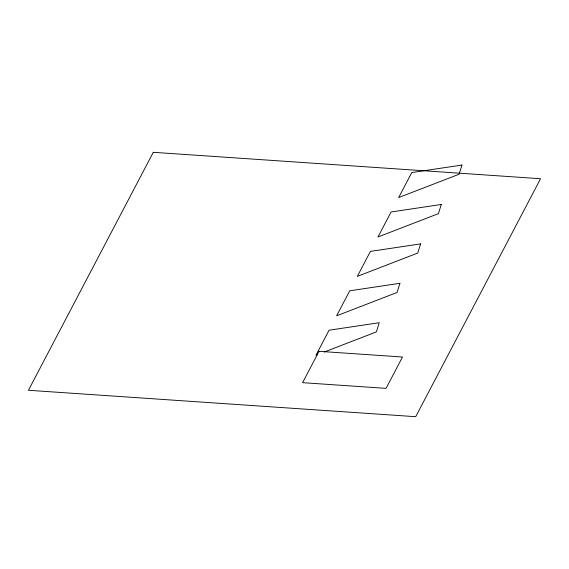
<?xml version="1.0" encoding="UTF-8"?>
<svg xmlns="http://www.w3.org/2000/svg" width="569" height="569" viewBox="0 0 569 569"><rect width="100%" height="100%" fill="white"/><g stroke="black" fill="none" stroke-linecap="round" stroke-linejoin="round"><path stroke-width="0.85" d="M317.602 354.594L315.944 355.234L329.067 330.212L379.224 322.715L376.408 331.876L324.23 352.033M399.907 283.298L397.084 292.459L336.62 315.816L349.743 290.802L399.907 283.298M420.583 243.888L417.767 253.049L357.304 276.399L370.426 251.384L420.583 243.888M441.26 204.47L438.443 213.631L377.98 236.989L391.102 211.974L441.26 204.47M461.943 165.06L459.119 174.221L398.656 197.571L411.778 172.556L461.943 165.06M153.296 152.307L28.45 390.277L415.704 416.693L540.55 178.723L153.296 152.307M319.031 351.322L302.587 382.667L386.059 388.364L402.511 357.012L319.031 351.322"/></g></svg>
